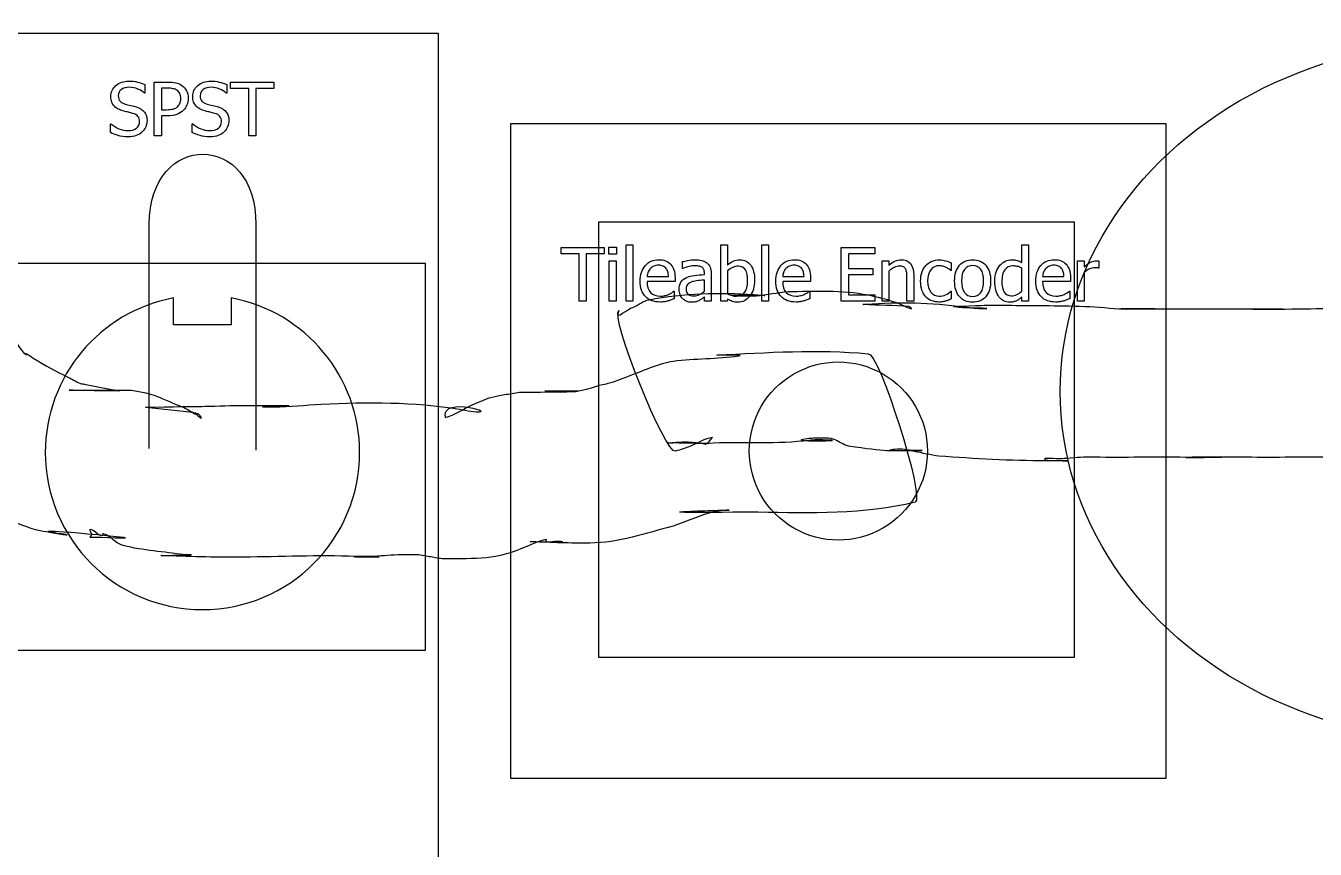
# Model space of a CAD drawing. Extents: x 0 to 339, y 0 to 211.
# Drawn here: x 187.39 to 236.61, y 70.5 to 101.93 of the extents above; entities that cross this region are included whole.
import ezdxf

# ---------------------------------------------------------------- set-up
doc = ezdxf.new("R2010")
doc.units = 0
doc.layers.add('Layer_1', color=7, linetype='CONTINUOUS')

msp = doc.modelspace()

# ---------------------------------------------------------------- linework, layer by layer
at = {"layer": 'Layer_1', "color": 6}
for p, q in [((185.134779, 101.645366), (203.134779, 101.645366)), ((203.134779, 101.645366), (203.134779, 69.645366)), ((191.938184, 99.685136), (191.938184, 99.358541)), ((192.295097, 97.728317), (192.295097, 99.780214)), ((192.295097, 99.780214), (192.810483, 99.780214)), ((192.793943, 99.545936), (192.567945, 99.545936)), ((192.567945, 99.545936), (192.567945, 98.726004)), ((195.063572, 99.685136), (195.063572, 99.358541)), ((195.211023, 99.537676), (195.211023, 99.78021)), ((195.211023, 99.78021), (196.861911, 99.78021)), ((195.900042, 99.537676), (195.211023, 99.537676)), ((195.900042, 97.728313), (195.900042, 99.537676)), ((196.861911, 99.537676), (196.172893, 99.537676)), ((196.172893, 99.537676), (196.172893, 97.728313)), ((196.861911, 99.78021), (196.861911, 99.537676)), ((191.938184, 99.358541), (191.917514, 99.358541)), ((193.306577, 99.154568), (193.306576, 99.154571)), ((193.590455, 99.161472), (193.590451, 99.161471)), ((195.063572, 99.358541), (195.042902, 99.358541)), ((192.567945, 98.726004), (192.75398, 98.726004)), ((192.799459, 98.493127), (192.567949, 98.493127)), ((192.567949, 98.493127), (192.567949, 97.728317)), ((190.622159, 97.850958), (190.622159, 98.192711)), ((190.622159, 98.192711), (190.641452, 98.192711)), ((193.747547, 97.850953), (193.747547, 98.192711)), ((193.747547, 98.192711), (193.766837, 98.192711)), ((205.909164, 98.197816), (230.909164, 98.197816)), ((205.909164, 73.197816), (205.909164, 98.197816)), ((230.909164, 98.197816), (230.909164, 73.197816)), ((191.296019, 97.691122), (191.296019, 97.691106)), ((192.567949, 97.728317), (192.295097, 97.728317)), ((194.421404, 97.691122), (194.421408, 97.691106)), ((196.172893, 97.728313), (195.900042, 97.728313)), ((192.096683, 85.792559), (192.096683, 94.345189)), ((196.172536, 94.345189), (196.172536, 85.725739)), ((210.310212, 91.419656), (210.310212, 93.563876)), ((210.310212, 93.563876), (210.569283, 93.563876)), ((210.569283, 93.563876), (210.569283, 91.419656)), ((213.92067, 91.419666), (213.92067, 93.563886)), ((213.92067, 93.563886), (214.179741, 93.563886)), ((214.179741, 93.563886), (214.179741, 92.797696)), ((215.48612, 91.419656), (215.48612, 93.563876)), ((215.48612, 93.563876), (215.745191, 93.563876)), ((215.745191, 93.563876), (215.745191, 91.419656)), ((225.413506, 92.896806), (225.413506, 93.563776)), ((225.413506, 93.563776), (225.672577, 93.563776)), ((225.672577, 93.563776), (225.672571, 91.419656)), ((207.822855, 93.229016), (207.822855, 93.471546)), ((207.822855, 93.471546), (209.473744, 93.471546)), ((208.511874, 93.229016), (207.822855, 93.229016)), ((208.511874, 91.419656), (208.511874, 93.229016)), ((209.473744, 93.229016), (208.784725, 93.229016)), ((208.784725, 93.229016), (208.784725, 91.419656)), ((209.473744, 93.471546), (209.473744, 93.229016)), ((209.647377, 93.216616), (209.647377, 93.485326)), ((209.647377, 93.485326), (209.942277, 93.485326)), ((209.942277, 93.216616), (209.647377, 93.216616)), ((209.942277, 93.485326), (209.942277, 93.216616)), ((218.516424, 91.419656), (218.516424, 93.471546)), ((218.516424, 93.471546), (219.799377, 93.471546)), ((219.799377, 93.229016), (218.789275, 93.229016)), ((218.789275, 93.229016), (218.789275, 92.666776)), ((219.799377, 93.471546), (219.799377, 93.229016)), ((209.665291, 91.419656), (209.665291, 92.958916)), ((209.665291, 92.958916), (209.924362, 92.958916)), ((209.924362, 92.958916), (209.924362, 91.419656)), ((212.455817, 92.662496), (212.455817, 92.925706)), ((212.470975, 92.662496), (212.455817, 92.662496)), ((214.179741, 92.579966), (214.179741, 91.698026)), ((218.789275, 92.666776), (219.730475, 92.666776)), ((219.730475, 92.666776), (219.730475, 92.424236)), ((220.07774, 91.419546), (220.07774, 92.958806)), ((220.07774, 92.958806), (220.336811, 92.958806)), ((220.336811, 92.958806), (220.336811, 92.787936)), ((220.336824, 92.568826), (220.336824, 91.419546)), ((222.720807, 92.585416), (222.705647, 92.585416)), ((222.720807, 92.876186), (222.720807, 92.585416)), ((225.4135, 91.794476), (225.4135, 92.681936)), ((227.535679, 91.420226), (227.535679, 92.959486)), ((227.535679, 92.959486), (227.79475, 92.959486)), ((227.79475, 92.959486), (227.79475, 92.730736)), ((228.351475, 92.680556), (228.337695, 92.680556)), ((228.351486, 92.950526), (228.351475, 92.680556)), ((211.106718, 92.360796), (211.921138, 92.360846)), ((212.173318, 92.162456), (211.106718, 92.162456)), ((212.173318, 92.303016), (212.173318, 92.162456)), ((213.297797, 92.432526), (213.297797, 92.482126)), ((213.297797, 91.798616), (213.297797, 92.225806)), ((213.55549, 92.472336), (213.55549, 91.419516)), ((214.944552, 92.194116), (214.944551, 92.194106)), ((215.211891, 92.214806), (215.211891, 92.214806)), ((216.282626, 92.360796), (217.097046, 92.360846)), ((217.349226, 92.162456), (216.282626, 92.162456)), ((217.349226, 92.303016), (217.349226, 92.162456)), ((219.730475, 92.424236), (218.789275, 92.424236)), ((218.789275, 92.424236), (218.789275, 91.662186)), ((221.028585, 91.419656), (221.028585, 92.296086)), ((221.287656, 92.418596), (221.287656, 91.419656)), ((223.954158, 92.188596), (223.954158, 92.188596)), ((224.221497, 92.188596), (224.221497, 92.188596)), ((226.204497, 92.360796), (227.018914, 92.360846)), ((227.271098, 92.162456), (226.204497, 92.162456)), ((227.271098, 92.303016), (227.271098, 92.162456)), ((227.79475, 92.513006), (227.79475, 91.420226)), ((212.129221, 91.795856), (212.144379, 91.795856)), ((212.144379, 91.795856), (212.144379, 91.513356)), ((213.297797, 91.798706), (213.297797, 91.798616)), ((213.297797, 91.419516), (213.297797, 91.583636)), ((217.305129, 91.795856), (217.320287, 91.795856)), ((217.320287, 91.795856), (217.320287, 91.513356)), ((218.789275, 91.662186), (219.799377, 91.662186)), ((219.799377, 91.662186), (219.799377, 91.419656)), ((222.705645, 91.797156), (222.720805, 91.797156)), ((222.720805, 91.797156), (222.720805, 91.506386)), ((225.413504, 91.794516), (225.4135, 91.794476)), ((225.4135, 91.419656), (225.4135, 91.576746)), ((227.227004, 91.795856), (227.242164, 91.795856)), ((227.242164, 91.795856), (227.242164, 91.513356)), ((208.784725, 91.419656), (208.511874, 91.419656)), ((209.924362, 91.419656), (209.665291, 91.419656)), ((210.569283, 91.419656), (210.310212, 91.419656)), ((211.617969, 91.383856), (211.61797, 91.383826)), ((213.55549, 91.419516), (213.297797, 91.419516)), ((214.163205, 91.419666), (213.92067, 91.419666)), ((214.179741, 91.491366), (214.163205, 91.419666)), ((215.745191, 91.419656), (215.48612, 91.419656)), ((216.793877, 91.383856), (216.793877, 91.383826)), ((219.799377, 91.419656), (218.516424, 91.419656)), ((220.336824, 91.419546), (220.07774, 91.419546)), ((221.287656, 91.419656), (221.028585, 91.419656)), ((222.266056, 91.385186), (222.266063, 91.385196)), ((225.672571, 91.419656), (225.4135, 91.419656)), ((226.715754, 91.383856), (226.715746, 91.383826)), ((227.79475, 91.420226), (227.535679, 91.420226)), ((230.909164, 73.197816), (205.909164, 73.197816))]:
    msp.add_line(p, q, dxfattribs=at)
at = {"layer": 'Layer_1', "color": 3}
for p, q in [((209.266837, 94.447376), (227.409694, 94.447376)), ((209.266837, 77.816423), (209.266837, 94.447376)), ((227.409694, 94.447376), (227.409694, 77.816423)), ((185.634764, 92.873226), (202.634764, 92.873226)), ((202.634764, 92.873226), (202.634764, 78.086766)), ((210.029912, 91.065351), (210.029912, 91.065351)), ((221.341208, 83.741431), (221.341617, 83.741251)), ((202.634764, 78.086766), (185.634764, 78.086766)), ((227.409694, 77.816423), (209.266837, 77.816423))]:
    msp.add_line(p, q, dxfattribs=at)
at = {"layer": 'Layer_1', "color": 1}
for p, q in [((193.034995, 90.510324), (193.034995, 91.539798)), ((195.234862, 91.539798), (195.234862, 90.510324)), ((195.234862, 90.510324), (193.034995, 90.510324)), ((221.809164, 85.697816), (221.809164, 85.697816))]:
    msp.add_line(p, q, dxfattribs=at)
at = {"layer": 'Layer_1', "color": 6}
for points in [[(234.614544, 99.541682), (239.403492, 101.928477), (245.30372, 101.928477), (250.092668, 99.541682)], [(190.637317, 99.230382), (190.637317, 99.396665), (190.702085, 99.535847), (190.831621, 99.647928)], [(190.831621, 99.647928), (190.961156, 99.760927), (191.126521, 99.817426), (191.327714, 99.817426)], [(191.038327, 99.492209), (190.960238, 99.433416), (190.921194, 99.355786), (190.921194, 99.259321)], [(191.345629, 99.581779), (191.21885, 99.581779), (191.116415, 99.551922), (191.038327, 99.492209)], [(191.327714, 99.817426), (191.44255, 99.817426), (191.550956, 99.805943), (191.652931, 99.782976)], [(191.666712, 99.514259), (191.564737, 99.559272), (191.457709, 99.581779), (191.345629, 99.581779)], [(191.652931, 99.782976), (191.755824, 99.760009), (191.850909, 99.727396), (191.938184, 99.685136)], [(191.917514, 99.358541), (191.852287, 99.418254), (191.768686, 99.47016), (191.666712, 99.514259)], [(193.007539, 99.528016), (192.950579, 99.539963), (192.87938, 99.545936), (192.793943, 99.545936)], [(192.810483, 99.780214), (192.93175, 99.780214), (193.035103, 99.770107), (193.120542, 99.749894)], [(193.159123, 99.467386), (193.115943, 99.495866), (193.065415, 99.516076), (193.007539, 99.528016)], [(193.120542, 99.749894), (193.20598, 99.729681), (193.281313, 99.697067), (193.34654, 99.652054)], [(193.269366, 99.339228), (193.245479, 99.391595), (193.208732, 99.434314), (193.159123, 99.467386)], [(193.34654, 99.652054), (193.422791, 99.599687), (193.482506, 99.533082), (193.525685, 99.452238)], [(193.525685, 99.452238), (193.568865, 99.372312), (193.590455, 99.27539), (193.590455, 99.161472)], [(193.762705, 99.230382), (193.762705, 99.396665), (193.827473, 99.535847), (193.957008, 99.647928)], [(193.957008, 99.647928), (194.086543, 99.760927), (194.251908, 99.817426), (194.453101, 99.817426)], [(194.163715, 99.492209), (194.085626, 99.433416), (194.046581, 99.355786), (194.046581, 99.259321)], [(194.471017, 99.581779), (194.344238, 99.581779), (194.241804, 99.551922), (194.163715, 99.492209)], [(194.453101, 99.817426), (194.567938, 99.817426), (194.676343, 99.805943), (194.778318, 99.782976)], [(194.7921, 99.514259), (194.690125, 99.559272), (194.583097, 99.581779), (194.471017, 99.581779)], [(194.778318, 99.782976), (194.881211, 99.760009), (194.976296, 99.727396), (195.063572, 99.685136)], [(195.042902, 99.358541), (194.977675, 99.418254), (194.894075, 99.47016), (194.7921, 99.514259)], [(226.875482, 87.970321), (226.875482, 92.74391), (229.825596, 97.154888), (234.614544, 99.541682)], [(190.671768, 99.018165), (190.648801, 99.079718), (190.637317, 99.150457), (190.637317, 99.230382)], [(190.770987, 98.85969), (190.728727, 98.904703), (190.695654, 98.957528), (190.671768, 99.018165)], [(190.921194, 99.259321), (190.921194, 99.172046), (190.944161, 99.102684), (190.990096, 99.051237)], [(190.990096, 99.051237), (191.03603, 98.99979), (191.102635, 98.962124), (191.189911, 98.938238)], [(191.189911, 98.938238), (191.247788, 98.922618), (191.318527, 98.904705), (191.402129, 98.884498)], [(193.190817, 98.848644), (193.231237, 98.889984), (193.260637, 98.935), (193.279017, 98.983692)], [(193.306576, 99.154571), (193.306576, 99.22531), (193.294173, 99.286863), (193.269366, 99.339228)], [(193.279017, 98.983692), (193.29739, 99.032385), (193.306577, 99.089344), (193.306577, 99.154568)], [(193.590451, 99.161471), (193.590451, 99.072358), (193.574374, 98.987839), (193.542221, 98.907913)], [(193.797155, 99.018165), (193.774188, 99.079718), (193.762705, 99.150457), (193.762705, 99.230382)], [(193.896375, 98.85969), (193.854115, 98.904703), (193.821042, 98.957528), (193.797155, 99.018165)], [(194.046581, 99.259321), (194.046581, 99.172046), (194.069548, 99.102684), (194.115481, 99.051237)], [(194.115481, 99.051237), (194.161414, 98.99979), (194.22802, 98.962124), (194.315297, 98.938238)], [(194.315297, 98.938238), (194.373177, 98.922618), (194.443916, 98.904705), (194.527514, 98.884498)], [(190.919815, 98.748069), (190.863775, 98.776549), (190.814166, 98.813756), (190.770987, 98.85969)], [(191.109985, 98.677789), (191.039245, 98.696162), (190.975856, 98.719589), (190.919815, 98.748069)], [(191.307044, 98.629559), (191.254678, 98.641506), (191.188992, 98.657582), (191.109985, 98.677789)], [(191.480677, 98.584079), (191.417287, 98.602452), (191.359409, 98.617612), (191.307044, 98.629559)], [(191.402129, 98.884498), (191.48573, 98.865205), (191.555091, 98.847291), (191.610212, 98.830758)], [(191.673602, 98.469702), (191.633179, 98.521149), (191.568871, 98.559274), (191.480677, 98.584079)], [(191.610212, 98.830758), (191.751691, 98.787578), (191.855043, 98.722351), (191.920271, 98.635076)], [(191.734236, 98.269886), (191.734236, 98.35165), (191.714024, 98.418255), (191.673602, 98.469702)], [(191.920271, 98.635076), (191.985498, 98.547801), (192.018112, 98.440314), (192.018112, 98.312616)], [(192.75398, 98.726004), (192.864223, 98.726004), (192.953336, 98.734731), (193.021319, 98.752184)], [(193.161883, 98.546867), (193.066339, 98.51104), (192.945531, 98.493127), (192.799459, 98.493127)], [(193.021319, 98.752184), (193.089302, 98.770557), (193.145802, 98.802711), (193.190817, 98.848644)], [(193.411307, 98.705341), (193.340568, 98.63552), (193.257427, 98.582696), (193.161883, 98.546867)], [(193.542221, 98.907913), (193.510988, 98.828905), (193.46735, 98.761381), (193.411307, 98.705341)], [(194.045203, 98.748069), (193.989163, 98.776549), (193.939554, 98.813756), (193.896375, 98.85969)], [(194.235373, 98.677789), (194.164634, 98.696162), (194.101244, 98.719589), (194.045203, 98.748069)], [(194.432432, 98.629559), (194.380065, 98.641506), (194.314379, 98.657582), (194.235373, 98.677789)], [(194.606065, 98.584079), (194.542672, 98.602452), (194.484794, 98.617612), (194.432432, 98.629559)], [(194.527514, 98.884498), (194.611115, 98.865205), (194.680477, 98.847291), (194.735598, 98.830758)], [(194.79899, 98.469702), (194.75857, 98.521149), (194.694262, 98.559274), (194.606065, 98.584079)], [(194.735598, 98.830758), (194.877077, 98.787578), (194.980429, 98.722351), (195.045656, 98.635076)], [(194.85962, 98.269886), (194.85962, 98.35165), (194.83941, 98.418255), (194.79899, 98.469702)], [(195.045656, 98.635076), (195.110883, 98.547801), (195.143496, 98.440314), (195.143496, 98.312616)], [(190.641452, 98.192711), (190.731484, 98.108192), (190.833459, 98.042505), (190.947377, 97.995652)], [(190.947377, 97.995652), (191.061294, 97.949719), (191.171078, 97.926752), (191.276727, 97.926752)], [(191.276727, 97.926752), (191.427393, 97.926752), (191.541311, 97.957989), (191.618481, 98.020462)], [(191.618481, 98.020462), (191.695651, 98.083849), (191.734236, 98.16699), (191.734236, 98.269886)], [(191.968502, 98.075593), (191.936347, 97.997504), (191.890872, 97.931359), (191.832076, 97.877156)], [(192.018112, 98.312616), (192.018112, 98.232689), (192.001575, 98.153682), (191.968502, 98.075593)], [(192.096683, 94.345189), (192.118983, 97.953329), (196.217066, 97.886509), (196.172536, 94.345189)], [(193.766837, 98.192711), (193.856869, 98.108192), (193.958844, 98.042505), (194.072761, 97.995652)], [(194.072761, 97.995652), (194.186679, 97.949719), (194.296463, 97.926752), (194.402112, 97.926752)], [(194.402112, 97.926752), (194.552777, 97.926752), (194.666695, 97.957989), (194.743865, 98.020462)], [(194.743865, 98.020462), (194.821035, 98.083849), (194.85962, 98.16699), (194.85962, 98.269886)], [(195.093886, 98.075593), (195.061733, 97.997504), (195.016257, 97.931359), (194.95746, 97.877156)], [(195.143496, 98.312616), (195.143496, 98.232689), (195.126959, 98.153682), (195.093886, 98.075593)], [(190.915681, 97.736576), (190.811869, 97.767815), (190.714028, 97.805942), (190.622159, 97.850958)], [(191.296019, 97.691106), (191.147191, 97.691106), (191.020412, 97.706263), (190.915681, 97.736576)], [(191.607455, 97.739352), (191.524773, 97.707199), (191.420961, 97.691122), (191.296019, 97.691122)], [(191.832076, 97.877156), (191.76593, 97.817443), (191.691056, 97.771508), (191.607455, 97.739352)], [(194.041069, 97.736576), (193.937257, 97.767809), (193.839416, 97.805935), (193.747547, 97.850953)], [(194.421408, 97.691106), (194.27258, 97.691106), (194.1458, 97.706263), (194.041069, 97.736576)], [(194.73284, 97.739352), (194.650158, 97.707199), (194.546346, 97.691122), (194.421404, 97.691122)], [(194.95746, 97.877156), (194.891313, 97.817443), (194.81644, 97.771508), (194.73284, 97.739352)], [(210.843513, 92.180326), (210.843513, 92.431133), (210.909199, 92.630489), (211.040572, 92.778396)], [(211.040572, 92.778396), (211.171945, 92.927223), (211.34374, 93.001636), (211.555958, 93.001636)], [(211.233497, 92.666726), (211.194911, 92.626326), (211.165513, 92.581309), (211.145303, 92.531676)], [(211.36441, 92.756326), (211.316638, 92.736126), (211.273, 92.706259), (211.233497, 92.666726)], [(211.540799, 92.788026), (211.471897, 92.788026), (211.413101, 92.777459), (211.36441, 92.756326)], [(211.71581, 92.757726), (211.668956, 92.777926), (211.610619, 92.788026), (211.540799, 92.788026)], [(211.555958, 93.001636), (211.651502, 93.001636), (211.736021, 92.987869), (211.809517, 92.960336)], [(211.832943, 92.669526), (211.802626, 92.708126), (211.763582, 92.737526), (211.71581, 92.757726)], [(211.809517, 92.960336), (211.883012, 92.932803), (211.94732, 92.889626), (212.002442, 92.830806)], [(211.896333, 92.541376), (211.881633, 92.591909), (211.860503, 92.634626), (211.832943, 92.669526)], [(211.921138, 92.360846), (211.919298, 92.430673), (211.911029, 92.490849), (211.896333, 92.541376)], [(212.002442, 92.830806), (212.057563, 92.772006), (212.099823, 92.699886), (212.129221, 92.614446)], [(212.129221, 92.614446), (212.158619, 92.529926), (212.173318, 92.426116), (212.173318, 92.303016)], [(212.455817, 92.925706), (212.503589, 92.939506), (212.572031, 92.954673), (212.661144, 92.971206)], [(212.713509, 92.739696), (212.632664, 92.722229), (212.551819, 92.696496), (212.470975, 92.662496)], [(212.661144, 92.971206), (212.750257, 92.987739), (212.838451, 92.996006), (212.925727, 92.996006)], [(212.924349, 92.767296), (212.864634, 92.767296), (212.794354, 92.758096), (212.713509, 92.739696)], [(213.071799, 92.756296), (213.024027, 92.763629), (212.974877, 92.767296), (212.924349, 92.767296)], [(212.925727, 92.996006), (213.031377, 92.996006), (213.12049, 92.987739), (213.193066, 92.971206)], [(213.193066, 92.714996), (213.159993, 92.736129), (213.119571, 92.749896), (213.071799, 92.756296)], [(213.193066, 92.971206), (213.265643, 92.954673), (213.33087, 92.924806), (213.388748, 92.881606)], [(213.270236, 92.628196), (213.251862, 92.665863), (213.226139, 92.694796), (213.193066, 92.714996)], [(213.297797, 92.482126), (213.297797, 92.542793), (213.28861, 92.591483), (213.270236, 92.628196)], [(213.388748, 92.881606), (213.444788, 92.839339), (213.486588, 92.784679), (213.514149, 92.717626)], [(213.514149, 92.717626), (213.54171, 92.650559), (213.55549, 92.568796), (213.55549, 92.472336)], [(214.179741, 92.797696), (214.244968, 92.856496), (214.315707, 92.905186), (214.391958, 92.943766)], [(214.375422, 92.705366), (214.303764, 92.672299), (214.238537, 92.630499), (214.179741, 92.579966)], [(214.590396, 92.754966), (214.519657, 92.754966), (214.447999, 92.738433), (214.375422, 92.705366)], [(214.391958, 92.943766), (214.46821, 92.982366), (214.554567, 93.001666), (214.651029, 93.001666)], [(214.860491, 92.611656), (214.804451, 92.707196), (214.71442, 92.754966), (214.590396, 92.754966)], [(214.651029, 93.001666), (214.824662, 93.001666), (214.961547, 92.931846), (215.061684, 92.792206)], [(214.944551, 92.194106), (214.944551, 92.377846), (214.916531, 92.517029), (214.860491, 92.611656)], [(215.061684, 92.792206), (215.161822, 92.653486), (215.211891, 92.461019), (215.211891, 92.214806)], [(216.019421, 92.180326), (216.019421, 92.431133), (216.085107, 92.630489), (216.21648, 92.778396)], [(216.21648, 92.778396), (216.347853, 92.927223), (216.519648, 93.001636), (216.731866, 93.001636)], [(216.409405, 92.666726), (216.370819, 92.626326), (216.341421, 92.581309), (216.321211, 92.531676)], [(216.540318, 92.756326), (216.492546, 92.736126), (216.448908, 92.706259), (216.409405, 92.666726)], [(216.716707, 92.788026), (216.647805, 92.788026), (216.589009, 92.777459), (216.540318, 92.756326)], [(216.891718, 92.757726), (216.844864, 92.777926), (216.786527, 92.788026), (216.716707, 92.788026)], [(216.731866, 93.001636), (216.82741, 93.001636), (216.911929, 92.987869), (216.985425, 92.960336)], [(217.008851, 92.669526), (216.978534, 92.708126), (216.93949, 92.737526), (216.891718, 92.757726)], [(216.985425, 92.960336), (217.05892, 92.932803), (217.123228, 92.889626), (217.17835, 92.830806)], [(217.072241, 92.541376), (217.057541, 92.591909), (217.036411, 92.634626), (217.008851, 92.669526)], [(217.097046, 92.360846), (217.095206, 92.430673), (217.086937, 92.490849), (217.072241, 92.541376)], [(217.17835, 92.830806), (217.233471, 92.772006), (217.275731, 92.699886), (217.305129, 92.614446)], [(217.305129, 92.614446), (217.334527, 92.529926), (217.349226, 92.426116), (217.349226, 92.303016)], [(220.336811, 92.787936), (220.413981, 92.856836), (220.490232, 92.909659), (220.565565, 92.946406)], [(220.536639, 92.702496), (220.468656, 92.668496), (220.402051, 92.623939), (220.336824, 92.568826)], [(220.736455, 92.754896), (220.672148, 92.754896), (220.605543, 92.737429), (220.536639, 92.702496)], [(220.565565, 92.946406), (220.640898, 92.983139), (220.720364, 93.001506), (220.803965, 93.001506)], [(220.890795, 92.725996), (220.853128, 92.745263), (220.801682, 92.754896), (220.736455, 92.754896)], [(220.803965, 93.001506), (220.95555, 93.001506), (221.074061, 92.951439), (221.159499, 92.851306)], [(220.978985, 92.640596), (220.957852, 92.679196), (220.928455, 92.707663), (220.890795, 92.725996)], [(221.017565, 92.493146), (221.011165, 92.554679), (220.998305, 92.603829), (220.978985, 92.640596)], [(221.159499, 92.851306), (221.244937, 92.752086), (221.287656, 92.607849), (221.287656, 92.418596)], [(221.548101, 92.187176), (221.548101, 92.322223), (221.566014, 92.438896), (221.601841, 92.537196)], [(221.601841, 92.537196), (221.638588, 92.635496), (221.687278, 92.718179), (221.747913, 92.785246)], [(221.747913, 92.785246), (221.808546, 92.852313), (221.883879, 92.903759), (221.973911, 92.939586)], [(221.938079, 92.617056), (221.857234, 92.516003), (221.816811, 92.372686), (221.816811, 92.187106)], [(222.261917, 92.770016), (222.127788, 92.770016), (222.019842, 92.719029), (221.938079, 92.617056)], [(221.973911, 92.939586), (222.064861, 92.976319), (222.162242, 92.994686), (222.266055, 92.994686)], [(222.402477, 92.749316), (222.353784, 92.763116), (222.30693, 92.770016), (222.261917, 92.770016)], [(222.266055, 92.994686), (222.350574, 92.994686), (222.431878, 92.982753), (222.509967, 92.958886)], [(222.529257, 92.701116), (222.49343, 92.719516), (222.45117, 92.735583), (222.402477, 92.749316)], [(222.509967, 92.958886), (222.588974, 92.935019), (222.659254, 92.907453), (222.720807, 92.876186)], [(222.633987, 92.639116), (222.605507, 92.659316), (222.570597, 92.679983), (222.529257, 92.701116)], [(222.705647, 92.585416), (222.687274, 92.601016), (222.663387, 92.618916), (222.633987, 92.639116)], [(222.846216, 92.188596), (222.846216, 92.445829), (222.909146, 92.645646), (223.035007, 92.788046)], [(223.035007, 92.788046), (223.161786, 92.930439), (223.328529, 93.001636), (223.535235, 93.001636)], [(223.22242, 92.632326), (223.149843, 92.535859), (223.113555, 92.387949), (223.113555, 92.188596)], [(223.535235, 92.778396), (223.400187, 92.778396), (223.295915, 92.729706), (223.22242, 92.632326)], [(223.535235, 93.001636), (223.742859, 93.001636), (223.909142, 92.930439), (224.034084, 92.788046)], [(223.845293, 92.632326), (223.772716, 92.729706), (223.669364, 92.778396), (223.535235, 92.778396)], [(223.954158, 92.188596), (223.954158, 92.387949), (223.91787, 92.535859), (223.845293, 92.632326)], [(224.034084, 92.788046), (224.159026, 92.646566), (224.221497, 92.446749), (224.221497, 92.188596)], [(224.433722, 92.527546), (224.468629, 92.626766), (224.51686, 92.713123), (224.578416, 92.786616)], [(224.578416, 92.786616), (224.634456, 92.853676), (224.70198, 92.906039), (224.780987, 92.943706)], [(224.761689, 92.614426), (224.686356, 92.515213), (224.64869, 92.371439), (224.64869, 92.183106)], [(225.074503, 92.764636), (224.941293, 92.764636), (224.837022, 92.714566), (224.761689, 92.614426)], [(224.780987, 92.943706), (224.860913, 92.982306), (224.944514, 93.001606), (225.03179, 93.001606)], [(225.03179, 93.001606), (225.10896, 93.001606), (225.176024, 92.992873), (225.232983, 92.975406)], [(225.239868, 92.746736), (225.189341, 92.758669), (225.13422, 92.764636), (225.074503, 92.764636)], [(225.232983, 92.975406), (225.289943, 92.958873), (225.350117, 92.932673), (225.413506, 92.896806)], [(225.4135, 92.681936), (225.349193, 92.713136), (225.291316, 92.734736), (225.239868, 92.746736)], [(225.941289, 92.180326), (225.941289, 92.431133), (226.006975, 92.630489), (226.138348, 92.778396)], [(226.138348, 92.778396), (226.269721, 92.927223), (226.441517, 93.001636), (226.653734, 93.001636)], [(226.331267, 92.666726), (226.29268, 92.626326), (226.263284, 92.581309), (226.243077, 92.531676)], [(226.462181, 92.756326), (226.414408, 92.736126), (226.37077, 92.706259), (226.331267, 92.666726)], [(226.63857, 92.788026), (226.569668, 92.788026), (226.510872, 92.777459), (226.462181, 92.756326)], [(226.81358, 92.757726), (226.766727, 92.777926), (226.70839, 92.788026), (226.63857, 92.788026)], [(226.653734, 93.001636), (226.749278, 93.001636), (226.833798, 92.987869), (226.907293, 92.960336)], [(226.930714, 92.669526), (226.900394, 92.708126), (226.861349, 92.737526), (226.81358, 92.757726)], [(226.907293, 92.960336), (226.980788, 92.932803), (227.045097, 92.889626), (227.100218, 92.830806)], [(226.994104, 92.541376), (226.979404, 92.591909), (226.958274, 92.634626), (226.930714, 92.669526)], [(227.018914, 92.360846), (227.017047, 92.430673), (227.008777, 92.490849), (226.994104, 92.541376)], [(227.100218, 92.830806), (227.155338, 92.772006), (227.197598, 92.699886), (227.226998, 92.614446)], [(227.226998, 92.614446), (227.256398, 92.529926), (227.271098, 92.426116), (227.271098, 92.303016)], [(227.79475, 92.730736), (227.889375, 92.814336), (227.971598, 92.873133), (228.041419, 92.907126)], [(227.990431, 92.648056), (227.92153, 92.617723), (227.856303, 92.572706), (227.79475, 92.513006)], [(228.198515, 92.693556), (228.128694, 92.693556), (228.059333, 92.678389), (227.990431, 92.648056)], [(228.041419, 92.907126), (228.112158, 92.942059), (228.180601, 92.959526), (228.246746, 92.959526)], [(228.275685, 92.690556), (228.254558, 92.692556), (228.228835, 92.693556), (228.198515, 92.693556)], [(228.246746, 92.959526), (228.273386, 92.959526), (228.293139, 92.958526), (228.306006, 92.956526)], [(228.337695, 92.680556), (228.318402, 92.685889), (228.297732, 92.689223), (228.275685, 92.690556)], [(228.306006, 92.956526), (228.319786, 92.955859), (228.334946, 92.953859), (228.351486, 92.950526)], [(211.046084, 91.590526), (210.911037, 91.729253), (210.843513, 91.925853), (210.843513, 92.180326)], [(211.145303, 92.531676), (211.125091, 92.483009), (211.11223, 92.426049), (211.106718, 92.360796)], [(211.106718, 92.162456), (211.106718, 91.983309), (211.151734, 91.846423), (211.241765, 91.751796)], [(212.330415, 91.866206), (212.330415, 91.972773), (212.352923, 92.063263), (212.397939, 92.137676)], [(212.397939, 92.137676), (212.442955, 92.213009), (212.514153, 92.272726), (212.611535, 92.316826)], [(212.665278, 92.064606), (212.620262, 92.021406), (212.597754, 91.960773), (212.597754, 91.882706)], [(212.611535, 92.316826), (212.697892, 92.356293), (212.799866, 92.383393), (212.917459, 92.398126)], [(212.836154, 92.162406), (212.767253, 92.141273), (212.710294, 92.108673), (212.665278, 92.064606)], [(213.063531, 92.202406), (212.969824, 92.193206), (212.894032, 92.179873), (212.836154, 92.162406)], [(212.917459, 92.398126), (213.035051, 92.413726), (213.161831, 92.425193), (213.297797, 92.432526)], [(213.297797, 92.225806), (213.236245, 92.220473), (213.158156, 92.212673), (213.063531, 92.202406)], [(214.831553, 91.750386), (214.906885, 91.844093), (214.944552, 91.992003), (214.944552, 92.194116)], [(215.211891, 92.214806), (215.211891, 91.963086), (215.150798, 91.760516), (215.028612, 91.607096)], [(216.221992, 91.590526), (216.086944, 91.729253), (216.019421, 91.925853), (216.019421, 92.180326)], [(216.321211, 92.531676), (216.300999, 92.483009), (216.288138, 92.426049), (216.282626, 92.360796)], [(216.282626, 92.162456), (216.282626, 91.983309), (216.327642, 91.846423), (216.417673, 91.751796)], [(221.028585, 92.296086), (221.028585, 92.366826), (221.024912, 92.432513), (221.017565, 92.493146)], [(221.600471, 91.831646), (221.565558, 91.932699), (221.548101, 92.051209), (221.548101, 92.187176)], [(221.816811, 92.187106), (221.816811, 92.005206), (221.855856, 91.863269), (221.933945, 91.761296)], [(223.029495, 91.594666), (222.907309, 91.740733), (222.846216, 91.938709), (222.846216, 92.188596)], [(223.113555, 92.188596), (223.113555, 91.995669), (223.149843, 91.849139), (223.22242, 91.749006)], [(223.843915, 91.746246), (223.91741, 91.844546), (223.954158, 91.991996), (223.954158, 92.188596)], [(224.221497, 92.188596), (224.221497, 91.929523), (224.159026, 91.729249), (224.034084, 91.587776)], [(224.381352, 92.177526), (224.381352, 92.312573), (224.398809, 92.429246), (224.433722, 92.527546)], [(224.422692, 91.833016), (224.395132, 91.933149), (224.381352, 92.047986), (224.381352, 92.177526)], [(224.64869, 92.183106), (224.64869, 92.002119), (224.67763, 91.863396), (224.73551, 91.766936)], [(226.14386, 91.590526), (226.008813, 91.729253), (225.941289, 91.925853), (225.941289, 92.180326)], [(226.243077, 92.531676), (226.222864, 92.483009), (226.210004, 92.426049), (226.204497, 92.360796)], [(226.204497, 92.162456), (226.204497, 91.983309), (226.249513, 91.846423), (226.339545, 91.751796)], [(211.61797, 91.383826), (211.372679, 91.383826), (211.182051, 91.452726), (211.046084, 91.590526)], [(211.241765, 91.751796), (211.331797, 91.657169), (211.45628, 91.609856), (211.615214, 91.609856)], [(211.615214, 91.609856), (211.672172, 91.609856), (211.727753, 91.616289), (211.781956, 91.629156)], [(211.781956, 91.629156), (211.837077, 91.642023), (211.886687, 91.658556), (211.930784, 91.678756)], [(211.930784, 91.678756), (211.977637, 91.699889), (212.017141, 91.720089), (212.049295, 91.739356)], [(212.049295, 91.739356), (212.081449, 91.759556), (212.108091, 91.778389), (212.129221, 91.795856)], [(212.367622, 91.669146), (212.342817, 91.731613), (212.330415, 91.797299), (212.330415, 91.866206)], [(212.466841, 91.513426), (212.425499, 91.555693), (212.392426, 91.607599), (212.367622, 91.669146)], [(212.597754, 91.882706), (212.597754, 91.794506), (212.622558, 91.727899), (212.672168, 91.682886)], [(212.672168, 91.682886), (212.721777, 91.637886), (212.794354, 91.615386), (212.889898, 91.615386)], [(212.889898, 91.615386), (212.971661, 91.615386), (213.045616, 91.632853), (213.111762, 91.667786)], [(213.111762, 91.667786), (213.177908, 91.703586), (213.239919, 91.747226), (213.297797, 91.798706)], [(213.297797, 91.583636), (213.276667, 91.568036), (213.248187, 91.546003), (213.212359, 91.517536)], [(214.179741, 91.698026), (214.244968, 91.665893), (214.302846, 91.642926), (214.353374, 91.629126)], [(214.353374, 91.629126), (214.403902, 91.616259), (214.459482, 91.609826), (214.520116, 91.609826)], [(214.520116, 91.609826), (214.652408, 91.609826), (214.75622, 91.656679), (214.831553, 91.750386)], [(215.028612, 91.607096), (214.906426, 91.453676), (214.753463, 91.376966), (214.569725, 91.376966)], [(216.793877, 91.383826), (216.548587, 91.383826), (216.357958, 91.452726), (216.221992, 91.590526)], [(216.417673, 91.751796), (216.507705, 91.657169), (216.632188, 91.609856), (216.791121, 91.609856)], [(216.791121, 91.609856), (216.84808, 91.609856), (216.903661, 91.616289), (216.957864, 91.629156)], [(216.957864, 91.629156), (217.012985, 91.642023), (217.062595, 91.658556), (217.106692, 91.678756)], [(217.106692, 91.678756), (217.153545, 91.699889), (217.193049, 91.720089), (217.225203, 91.739356)], [(217.225203, 91.739356), (217.257357, 91.759556), (217.283999, 91.778389), (217.305129, 91.795856)], [(221.747921, 91.582216), (221.684528, 91.648349), (221.635378, 91.731493), (221.600471, 91.831646)], [(221.975297, 91.433396), (221.887102, 91.466463), (221.81131, 91.516069), (221.747921, 91.582216)], [(221.933945, 91.761296), (222.012952, 91.660236), (222.122276, 91.609706), (222.261917, 91.609706)], [(222.261917, 91.609706), (222.346437, 91.609706), (222.426823, 91.627173), (222.503074, 91.662106)], [(222.503074, 91.662106), (222.579325, 91.697039), (222.646849, 91.742056), (222.705645, 91.797156)], [(223.535235, 91.376936), (223.32118, 91.376936), (223.1526, 91.449513), (223.029495, 91.594666)], [(223.22242, 91.749006), (223.295915, 91.649786), (223.400187, 91.600176), (223.535235, 91.600176)], [(223.535235, 91.600176), (223.668445, 91.600176), (223.771338, 91.648866), (223.843915, 91.746246)], [(224.034084, 91.587776), (223.909142, 91.447216), (223.742859, 91.376936), (223.535235, 91.376936)], [(224.539825, 91.582206), (224.489298, 91.650193), (224.450254, 91.733796), (224.422692, 91.833016)], [(224.720348, 91.429246), (224.649609, 91.464179), (224.589434, 91.515166), (224.539825, 91.582206)], [(224.73551, 91.766936), (224.79339, 91.671389), (224.886178, 91.623616), (225.013873, 91.623616)], [(225.013873, 91.623616), (225.081856, 91.623616), (225.150299, 91.638783), (225.219201, 91.669116)], [(225.219201, 91.669116), (225.288103, 91.700383), (225.352871, 91.742183), (225.413504, 91.794516)], [(225.4135, 91.576746), (225.37308, 91.542746), (225.33817, 91.514713), (225.308769, 91.492646)], [(226.715746, 91.383826), (226.470455, 91.383826), (226.279827, 91.452726), (226.14386, 91.590526)], [(226.339545, 91.751796), (226.429576, 91.657169), (226.554059, 91.609856), (226.712993, 91.609856)], [(226.712993, 91.609856), (226.769953, 91.609856), (226.825534, 91.616289), (226.879735, 91.629156)], [(226.879735, 91.629156), (226.934855, 91.642023), (226.984464, 91.658556), (227.028563, 91.678756)], [(227.028563, 91.678756), (227.075416, 91.699889), (227.11492, 91.720089), (227.147074, 91.739356)], [(227.147074, 91.739356), (227.179227, 91.759556), (227.205871, 91.778389), (227.227004, 91.795856)], [(211.772309, 91.394856), (211.731886, 91.387523), (211.68044, 91.383856), (211.617969, 91.383856)], [(211.910113, 91.426556), (211.859585, 91.412756), (211.81365, 91.402189), (211.772309, 91.394856)], [(212.03138, 91.467856), (211.986364, 91.450389), (211.945942, 91.436623), (211.910113, 91.426556)], [(212.144379, 91.513356), (212.114063, 91.501423), (212.076396, 91.486256), (212.03138, 91.467856)], [(212.617047, 91.412836), (212.560088, 91.436703), (212.510019, 91.470233), (212.466841, 91.513426)], [(212.79757, 91.377036), (212.73418, 91.377036), (212.674005, 91.388969), (212.617047, 91.412836)], [(212.976714, 91.396336), (212.934454, 91.383469), (212.874739, 91.377036), (212.79757, 91.377036)], [(213.110384, 91.451436), (213.064449, 91.427569), (213.019893, 91.409203), (212.976714, 91.396336)], [(213.212359, 91.517536), (213.177449, 91.489936), (213.143457, 91.467903), (213.110384, 91.451436)], [(214.354751, 91.408666), (214.295955, 91.428866), (214.237619, 91.456433), (214.179741, 91.491366)], [(214.569725, 91.376966), (214.486124, 91.376966), (214.414466, 91.387533), (214.354751, 91.408666)], [(216.948217, 91.394856), (216.907794, 91.387523), (216.856348, 91.383856), (216.793877, 91.383856)], [(217.086021, 91.426556), (217.035493, 91.412756), (216.989558, 91.402189), (216.948217, 91.394856)], [(217.207288, 91.467856), (217.162272, 91.450389), (217.12185, 91.436623), (217.086021, 91.426556)], [(217.320287, 91.513356), (217.28997, 91.501423), (217.252304, 91.486256), (217.207288, 91.467856)], [(222.266063, 91.385196), (222.160413, 91.385196), (222.063491, 91.401263), (221.975297, 91.433396)], [(222.401103, 91.396186), (222.366196, 91.388853), (222.321181, 91.385186), (222.266056, 91.385186)], [(222.519614, 91.425086), (222.475514, 91.412219), (222.43601, 91.402586), (222.401103, 91.396186)], [(222.624345, 91.462286), (222.585758, 91.445753), (222.550848, 91.433353), (222.519614, 91.425086)], [(222.720805, 91.506386), (222.695085, 91.494453), (222.662932, 91.479753), (222.624345, 91.462286)], [(224.953236, 91.376846), (224.869635, 91.376846), (224.792005, 91.394313), (224.720348, 91.429246)], [(225.09104, 91.392046), (225.051533, 91.381913), (225.005599, 91.376846), (224.953236, 91.376846)], [(225.205417, 91.432046), (225.16867, 91.414579), (225.130545, 91.401246), (225.09104, 91.392046)], [(225.308769, 91.492646), (225.279369, 91.470579), (225.244918, 91.450379), (225.205417, 91.432046)], [(226.870094, 91.394856), (226.829674, 91.387523), (226.778227, 91.383856), (226.715754, 91.383856)], [(227.007898, 91.426556), (226.957371, 91.412756), (226.911437, 91.402189), (226.870094, 91.394856)], [(227.129165, 91.467856), (227.084152, 91.450389), (227.043729, 91.436623), (227.007898, 91.426556)], [(227.242164, 91.513356), (227.211851, 91.501423), (227.174184, 91.486256), (227.129165, 91.467856)], [(234.614544, 76.39896), (229.825596, 78.785754), (226.875482, 83.196732), (226.875482, 87.970321)], [(250.092668, 76.39896), (245.30372, 74.012165), (239.403492, 74.012165), (234.614544, 76.39896)]]:
    msp.add_open_spline(points, degree=3, dxfattribs=at)
at = {"layer": 'Layer_1', "color": 3}
for points in [[(211.181606, 91.472471), (212.508399, 91.719901), (213.854943, 91.759441), (215.195351, 91.673431)], [(214.393076, 91.640131), (214.312526, 91.639131), (214.553819, 91.628631), (214.634329, 91.625931)], [(215.195351, 91.673431), (216.02482, 91.601031), (215.503903, 91.657531), (214.393076, 91.640131)], [(214.634329, 91.625931), (214.802381, 91.619931), (214.970643, 91.616931), (215.138736, 91.620931)], [(215.138736, 91.620931), (215.233666, 91.622931), (215.328328, 91.631931), (215.423123, 91.637331)], [(215.423123, 91.637331), (215.82403, 91.686131), (216.235836, 91.781471), (216.639847, 91.788801)], [(216.639847, 91.788801), (217.714047, 91.808301), (218.712772, 91.852401), (219.74773, 91.612861)], [(219.74773, 91.612861), (220.288522, 91.476911), (220.272457, 91.498921), (220.796152, 91.294381)], [(212.194315, 85.688921), (211.814143, 85.535871), (209.64974, 90.912311), (210.029912, 91.065351)], [(210.029912, 91.065351), (209.825072, 90.599031), (210.432939, 91.199891), (210.567111, 91.177131)], [(210.567111, 91.177131), (210.771944, 91.275531), (210.958197, 91.430801), (211.181606, 91.472471)], [(219.366732, 91.291091), (219.255755, 91.299091), (219.588852, 91.304391), (219.699911, 91.310991)], [(221.094808, 91.211991), (220.52059, 91.264691), (219.941915, 91.250291), (219.366732, 91.291091)], [(219.699911, 91.310991), (220.952941, 91.419311), (222.185629, 91.339791), (223.423556, 91.170731)], [(220.796152, 91.294381), (220.928517, 91.242681), (221.049996, 91.161901), (221.186978, 91.124091)], [(221.186978, 91.124091), (221.227888, 91.112791), (221.137078, 91.208091), (221.094808, 91.211991)], [(222.854083, 91.195931), (222.673971, 91.221331), (223.216806, 91.224231), (223.398408, 91.234631)], [(224.069418, 91.139931), (223.664573, 91.163731), (223.255641, 91.139131), (222.854083, 91.195931)], [(223.398408, 91.234631), (224.144567, 91.277231), (224.034559, 91.264931), (224.822062, 91.261031)], [(223.423556, 91.170731), (223.537962, 91.160731), (223.652101, 91.147431), (223.766774, 91.141931)], [(223.766774, 91.141931), (223.86754, 91.136931), (224.170129, 91.133931), (224.069418, 91.139931)], [(224.822062, 91.261031), (225.867171, 91.254031), (226.679699, 91.249931), (227.817391, 91.219531)], [(227.817391, 91.219531), (228.317218, 91.206131), (228.814336, 91.134031), (229.314187, 91.119631)], [(229.211653, 91.120631), (229.101766, 91.120111), (229.431429, 91.119631), (229.541316, 91.119841)], [(229.640889, 91.121631), (230.135985, 91.130631), (231.467294, 91.132131), (229.211653, 91.120631)], [(229.314187, 91.119631), (229.423044, 91.116631), (229.531989, 91.120631), (229.640889, 91.121631)], [(229.541316, 91.119841), (229.848031, 91.120631), (229.892338, 91.122841), (230.200813, 91.128841)], [(230.200813, 91.128841), (231.370589, 91.115841), (232.540288, 91.132841), (233.710048, 91.122841)], [(233.710048, 91.122841), (234.260572, 91.114841), (236.81872, 91.120841), (234.225076, 91.116841)], [(234.225076, 91.116841), (234.888412, 91.118841), (235.551691, 91.114841), (236.214999, 91.123841)], [(236.214999, 91.123841), (237.398022, 91.161741), (238.58048, 91.113041), (239.76336, 91.107341)], [(186.81278, 90.366651), (186.94211, 90.043311), (187.10231, 89.571581), (187.42145, 89.371701)], [(213.771143, 89.360401), (215.691415, 89.455201), (217.624198, 89.593941), (219.542809, 89.409401)], [(187.42145, 89.371701), (187.43495, 89.363701), (187.42345, 89.403601), (187.42345, 89.419501)], [(187.42345, 89.419501), (187.51315, 89.358001), (187.60281, 89.296551), (187.69248, 89.235081)], [(187.69248, 89.235081), (188.11103, 88.960271), (188.55029, 88.746111), (188.9975, 88.520621)], [(210.403524, 88.556431), (210.855278, 88.728041), (211.602816, 89.065151), (212.103183, 89.129491)], [(212.103183, 89.129491), (212.932567, 89.236121), (213.77559, 89.213991), (214.603906, 89.328601)], [(214.603906, 89.328601), (214.879072, 89.366701), (214.04873, 89.349801), (213.771143, 89.360401)], [(219.542809, 89.409401), (219.943594, 89.536561), (221.741993, 83.868601), (221.341208, 83.741431)], [(188.9975, 88.520621), (189.15931, 88.439021), (189.31439, 88.343331), (189.481083, 88.272261)], [(189.481083, 88.272261), (189.524233, 88.253861), (189.574193, 88.260661), (189.620746, 88.254861)], [(189.620746, 88.254861), (189.967504, 88.175661), (190.316437, 88.116561), (190.665755, 88.048231)], [(207.654463, 87.959121), (208.18064, 87.936421), (208.675331, 87.982221), (209.172666, 88.178621)], [(209.172666, 88.178621), (209.889203, 88.348351), (209.640632, 88.266621), (210.403524, 88.556431)], [(190.968036, 87.992831), (190.815528, 87.987831), (186.43533, 88.043131), (191.425019, 88.019931)], [(190.665755, 88.048231), (190.766286, 88.028531), (191.070417, 87.996331), (190.968036, 87.992831)], [(191.425019, 88.019931), (191.608315, 87.985131), (191.794283, 87.962331), (191.974908, 87.915681)], [(191.974908, 87.915681), (192.472849, 87.786991), (192.576716, 87.714451), (193.028828, 87.513061)], [(204.382131, 87.216921), (205.715263, 87.036771), (203.191847, 87.839671), (203.395105, 86.973701)], [(204.43528, 87.458031), (205.143615, 87.764271), (205.042515, 87.738191), (205.666522, 87.849921)], [(205.666522, 87.849921), (205.857029, 87.884021), (206.048305, 87.913721), (206.239196, 87.945621)], [(206.239196, 87.945621), (206.954426, 87.954621), (207.670179, 87.944621), (208.384885, 87.973221)], [(207.229489, 87.985621), (207.087585, 87.982621), (207.512665, 87.965221), (207.654463, 87.959121)], [(208.384885, 87.973221), (208.769721, 87.988821), (207.614572, 87.993021), (207.229489, 87.985621)], [(191.974496, 87.361951), (191.881626, 87.375351), (192.161834, 87.374051), (192.25565, 87.375651)], [(193.881136, 87.142111), (193.251798, 87.257101), (192.607749, 87.270951), (191.974496, 87.361951)], [(192.25565, 87.375651), (194.789935, 87.420051), (193.302707, 87.374651), (194.419711, 87.410651)], [(193.028828, 87.513061), (193.160763, 87.454261), (193.304508, 87.422861), (193.433093, 87.357111)], [(193.433093, 87.357111), (193.593719, 87.274911), (193.745487, 87.176491), (193.901684, 87.086181)], [(194.096083, 86.974301), (194.064743, 87.059601), (193.970555, 87.125771), (193.881136, 87.142111)], [(194.419711, 87.410651), (195.427305, 87.442551), (196.435463, 87.452951), (197.443325, 87.424451)], [(196.458299, 87.394451), (196.322915, 87.383951), (196.729614, 87.379651), (196.865408, 87.379451)], [(197.443325, 87.424451), (197.114982, 87.414451), (196.785803, 87.419451), (196.458299, 87.394451)], [(196.865408, 87.379451), (197.468497, 87.378661), (198.068387, 87.459551), (198.669909, 87.488561)], [(198.669909, 87.488561), (200.431838, 87.566061), (202.205081, 87.586761), (203.94928, 87.296321)], [(203.395105, 86.973701), (203.75904, 87.061601), (204.093301, 87.310191), (204.43528, 87.458031)], [(203.94928, 87.296321), (204.093563, 87.269821), (204.236761, 87.236521), (204.382131, 87.216921)], [(193.901684, 87.086181), (193.966484, 87.048881), (194.121859, 86.904121), (194.096083, 86.974301)], [(211.925869, 86.011181), (213.60543, 86.177441), (213.200832, 85.693321), (213.598882, 86.218191)], [(213.598882, 86.218191), (213.303191, 86.167791), (213.043566, 85.995171), (212.769135, 85.887051)], [(217.222517, 86.165431), (216.144115, 86.039731), (219.100694, 86.096631), (217.890744, 86.117931)], [(217.460264, 86.185831), (217.381014, 86.178831), (217.301522, 86.174631), (217.222517, 86.165431)], [(218.215096, 86.151331), (217.997545, 86.227731), (217.686835, 86.179331), (217.460264, 86.185831)], [(218.798823, 85.888421), (218.58795, 85.921121), (218.416444, 86.080631), (218.215096, 86.151331)], [(212.321516, 86.004181), (212.189637, 86.007181), (211.794606, 85.998181), (211.925869, 86.011181)], [(212.769135, 85.887051), (212.580575, 85.812751), (212.385921, 85.754961), (212.194315, 85.688921)], [(213.638368, 85.998181), (213.199554, 85.976181), (212.76037, 85.995181), (212.321516, 86.004181)], [(217.287322, 86.105731), (216.076133, 85.945271), (214.854457, 86.049431), (213.638368, 85.998181)], [(217.599916, 86.121931), (217.495602, 86.119931), (217.39152, 86.111131), (217.287322, 86.105731)], [(217.890744, 86.117931), (217.793804, 86.119931), (217.696844, 86.123931), (217.599916, 86.121931)], [(221.344617, 85.722171), (220.418951, 85.685971), (220.225393, 85.666871), (218.798823, 85.888421)], [(220.562731, 85.759371), (220.501451, 85.751371), (220.318335, 85.730771), (220.380055, 85.728171)], [(220.380055, 85.728171), (220.785724, 85.711271), (221.192048, 85.719171), (221.598061, 85.716171)], [(221.305898, 85.684271), (221.060071, 85.746471), (220.815575, 85.791471), (220.562731, 85.759371)], [(222.249659, 85.508241), (221.930748, 85.534741), (221.620519, 85.625771), (221.305898, 85.684271)], [(221.598061, 85.716171), (221.682561, 85.715641), (221.429098, 85.720171), (221.344617, 85.722171)], [(226.346488, 85.322891), (224.982617, 85.328891), (223.608048, 85.395291), (222.249659, 85.508241)], [(226.949145, 85.404891), (226.737587, 85.390691), (226.126908, 85.463591), (226.314328, 85.364491)], [(226.314328, 85.364491), (226.417153, 85.310091), (228.240616, 85.336591), (226.346488, 85.322891)], [(227.861624, 85.464191), (227.653109, 85.458191), (227.129771, 85.416991), (226.949145, 85.404891)], [(228.187125, 85.462191), (228.078625, 85.462991), (227.970085, 85.467191), (227.861624, 85.464191)], [(231.659879, 85.455191), (230.502505, 85.482291), (229.344384, 85.439891), (228.187125, 85.462191)], [(232.252062, 85.462291), (231.79556, 85.455291), (230.92574, 85.442591), (233.019703, 85.462191)], [(232.689892, 85.464191), (232.346542, 85.464451), (232.003195, 85.459191), (231.659879, 85.455191)], [(235.679427, 85.462031), (234.536609, 85.439431), (233.39462, 85.477631), (232.252062, 85.462291)], [(233.019703, 85.462191), (233.129637, 85.463191), (232.799831, 85.464191), (232.689892, 85.464191)], [(237.689826, 85.472731), (237.019544, 85.469731), (236.349714, 85.460431), (235.679427, 85.462031)], [(221.341617, 83.741251), (219.378393, 83.289791), (217.34662, 83.304131), (215.344598, 83.368181)], [(215.344598, 83.368181), (209.582721, 83.309881), (213.855896, 83.447081), (214.228686, 83.443181)], [(213.466328, 83.327291), (213.005202, 83.183511), (212.557874, 82.998731), (212.103052, 82.836101)], [(214.228686, 83.443181), (214.323346, 83.442181), (213.84885, 83.446181), (213.466328, 83.327291)], [(191.115254, 82.402301), (185.22857, 82.972981), (190.57843, 82.268851), (188.42415, 82.582501)], [(187.93946, 82.647501), (187.45112, 82.768631), (187.0877, 82.932541), (186.63056, 83.118211)], [(189.844006, 82.699441), (189.814486, 82.694441), (189.857266, 82.641041), (189.866016, 82.612541)], [(190.332319, 82.555441), (190.333619, 82.268031), (189.996901, 82.723791), (189.844006, 82.699441)], [(212.103052, 82.836101), (211.064409, 82.552721), (210.013685, 82.193491), (208.923874, 82.184651)], [(188.42415, 82.582501), (188.26284, 82.606001), (188.09768, 82.608301), (187.93946, 82.647501)], [(189.866016, 82.612541), (189.913166, 82.458721), (189.935606, 82.534541), (189.831996, 82.414101)], [(189.831996, 82.414101), (190.25975, 82.410101), (191.541029, 82.361001), (191.115254, 82.402301)], [(190.534008, 82.453371), (190.469328, 82.491971), (190.399549, 82.521371), (190.332319, 82.555441)], [(191.1139, 82.088401), (190.892084, 82.142801), (190.730067, 82.336221), (190.534008, 82.453371)], [(206.723004, 82.235251), (206.334347, 82.251651), (207.500998, 82.230251), (207.889997, 82.228251)], [(207.26807, 82.308351), (207.139805, 82.354551), (206.530713, 82.060881), (206.475225, 82.036621)], [(208.923874, 82.184651), (208.190082, 82.178651), (207.45617, 82.204351), (206.723004, 82.235251)], [(207.24354, 82.234251), (207.21811, 82.240251), (207.29254, 82.299551), (207.26807, 82.308351)], [(207.889997, 82.228251), (207.679552, 82.303151), (207.454156, 82.188951), (207.24354, 82.234251)], [(193.433881, 81.741941), (192.659305, 81.848731), (191.873284, 81.902101), (191.1139, 82.088401)], [(192.939861, 81.695541), (192.816301, 81.699541), (192.445667, 81.702541), (192.56918, 81.708541)], [(192.56918, 81.708541), (192.950328, 81.725441), (193.33231, 81.715541), (193.713548, 81.729941)], [(193.713548, 81.729941), (193.806788, 81.733941), (193.526316, 81.729141), (193.433881, 81.741941)], [(200.251696, 81.665241), (198.81993, 81.729741), (197.388235, 81.672241), (195.956061, 81.651141)], [(201.604285, 81.733741), (201.179632, 81.721441), (200.984473, 81.686841), (200.543454, 81.671241)], [(202.008307, 81.732951), (201.873634, 81.733181), (201.738903, 81.737951), (201.604285, 81.733741)], [(202.789706, 81.666151), (202.259709, 81.750651), (202.516984, 81.730551), (202.008307, 81.732951)], [(206.475225, 82.036621), (205.34356, 81.540801), (204.644949, 81.583131), (203.280037, 81.587751)], [(195.956061, 81.651141), (194.950404, 81.632341), (193.944754, 81.657141), (192.939861, 81.695541)], [(200.543454, 81.671241), (200.346991, 81.664241), (199.757338, 81.674241), (199.953717, 81.665241)], [(199.953717, 81.665241), (200.250243, 81.651641), (200.547357, 81.657241), (200.844193, 81.657241)], [(200.844193, 81.657241), (201.041707, 81.656711), (200.449197, 81.662241), (200.251696, 81.665241)], [(203.280037, 81.587751), (203.114519, 81.588281), (202.95316, 81.640051), (202.789706, 81.666151)]]:
    msp.add_open_spline(points, degree=3, dxfattribs=at)
at = {"layer": 'Layer_1', "color": 1}
for points in [[(193.034995, 91.539798), (190.196013, 91.010325), (188.137002, 88.533518), (188.135036, 85.645585)], [(200.134821, 85.645585), (200.132821, 88.533517), (198.073843, 91.010325), (195.234862, 91.539798)], [(216.709164, 88.642302), (217.761128, 89.249654), (219.0572, 89.249654), (220.109164, 88.642302)], [(215.009164, 85.697816), (215.009164, 86.912519), (215.6572, 88.034951), (216.709164, 88.642302)], [(220.109164, 88.642302), (221.161128, 88.034951), (221.809164, 86.912519), (221.809164, 85.697816)], [(188.135036, 85.645585), (188.134953, 82.331961), (190.821046, 79.645638), (194.134669, 79.645436)], [(194.134669, 79.645436), (197.448495, 79.645352), (200.134903, 82.331759), (200.134821, 85.645585)], [(216.709164, 82.75333), (215.6572, 83.360681), (215.009164, 84.483113), (215.009164, 85.697816)], [(221.809164, 85.697816), (221.809164, 84.483113), (221.161128, 83.360681), (220.109164, 82.75333)], [(220.109164, 82.75333), (219.0572, 82.145978), (217.761128, 82.145978), (216.709164, 82.75333)]]:
    msp.add_open_spline(points, degree=3, dxfattribs=at)

doc.saveas('drawing.dxf')
